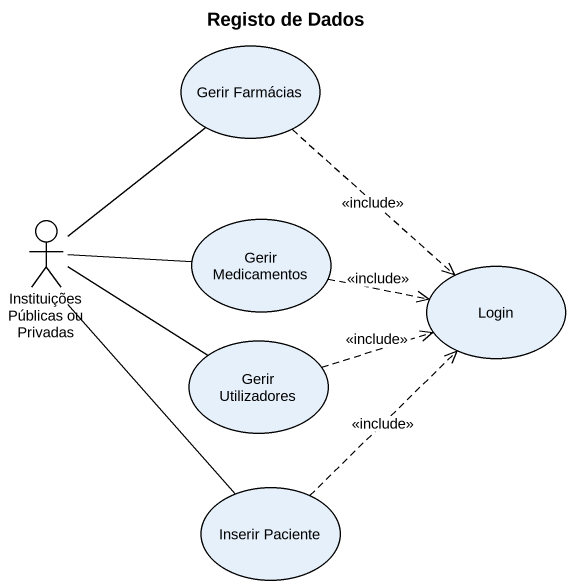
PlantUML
@startuml
title Registo de Dados
usecase "Gerir Farmácias" as Gerir_Farmácias
actor "Instituições Públicas ou Privadas" as Instituições_Públicas_ou
usecase "Gerir Medicamentos" as Gerir_Medicamentos
usecase Login
usecase "Gerir Utilizadores" as Gerir_Utilizadores
usecase "Inserir Paciente" as Inserir_Paciente
Gerir_Farmácias ..> Login : <<include>>
Instituições_Públicas_ou -up- Gerir_Farmácias
Instituições_Públicas_ou -right- Gerir_Medicamentos
Instituições_Públicas_ou -right- Gerir_Utilizadores
Instituições_Públicas_ou -- Inserir_Paciente
Gerir_Medicamentos .right.> Login : <<include>>
Gerir_Utilizadores .right.> Login : <<include>>
Inserir_Paciente .up.> Login : <<include>>
@enduml
